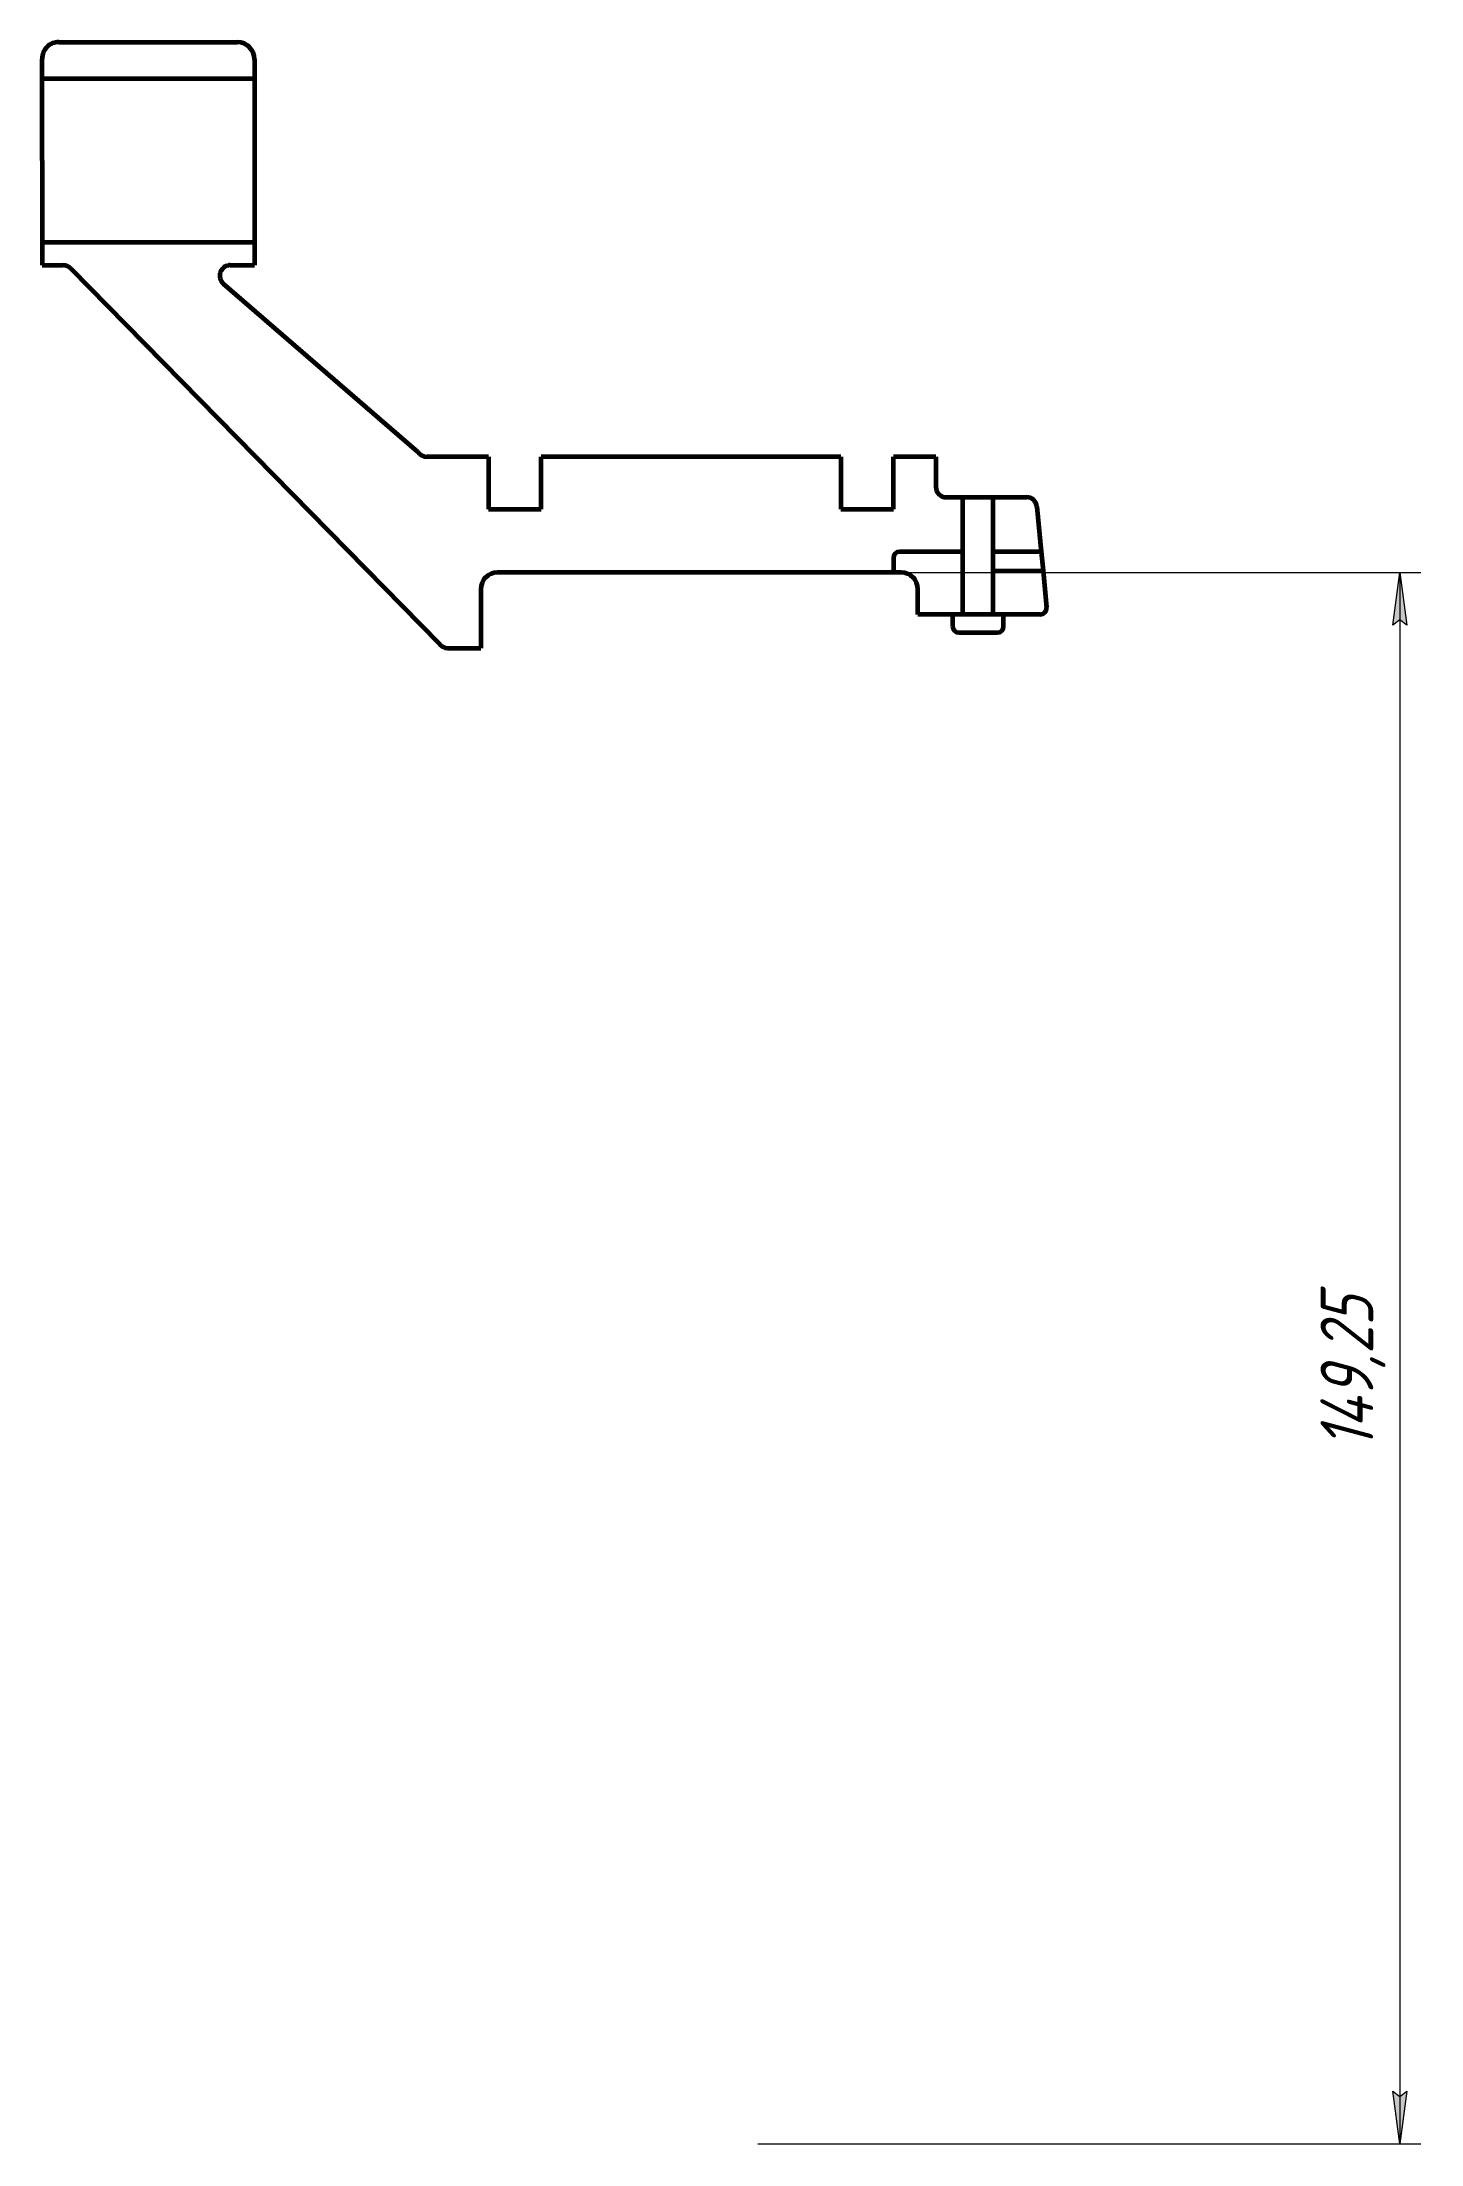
# Model space of a CAD drawing. Header units: millimetres. Extents: x -68 to 63, y 0 to 200.
import ezdxf

# ---------------------------------------------------------------- set-up
doc = ezdxf.new("R2010")
doc.units = ezdxf.units.MM
doc.linetypes.add('K5LT_BASIC', pattern=[0])
doc.linetypes.add('K5LT_THIN', pattern=[0])
doc.styles.add('KDIMTEXTSTYLE', font='GOST_AU.SHX', dxfattribs={"width": 0.96, "oblique": 15, "height": 5})
doc.styles.add('KTEXTSTYLE', font='GOST_AU.SHX', dxfattribs={"width": 0.96, "height": 5})
doc.dimstyles.new('KDIMSTYLE (1.00)', dxfattribs={"dimtxt": 5, "dimasz": 1, "dimexe": 2, "dimexo": 0, "dimgap": 1, "dimtad": 1, "dimtxsty": 'KDIMTEXTSTYLE', "dimsah": 1, "dimcen": 0, "dimdle": 1, "dimadec": 0, "dimazin": 0, "dimtfac": 0.667, "dimtmove": 0, "dimatfit": 3, "dimfxl": 1, "dimtvp": 1, "dimtolj": 1, "dimtzin": 0, "dimarcsym": 0})

# ---------------------------------------------------------------- blocks, each defined once
blk = doc.blocks.new('D0')
for points in [[(61.61, 144.25), (60.95, 149.25), (60.29, 144.25), (60.95, 144.75)], [(60.95, 0), (61.61, 5), (60.95, 4.5), (60.29, 5)]]:
    blk.add_hatch(color=7).paths.add_polyline_path(points)
at = {"color": 7, "linetype": 'K5LT_THIN', "lineweight": 18}
for p, q in [((-9.74, 149.25), (62.95, 149.25)), ((60.29, 144.25), (60.95, 149.25)), ((60.95, 149.25), (61.61, 144.25)), ((60.95, 149.25), (60.95, 0)), ((60.95, 144.75), (60.29, 144.25)), ((61.61, 144.25), (60.95, 144.75)), ((60.95, 0), (60.29, 5)), ((60.29, 5), (60.95, 4.5)), ((60.95, 4.5), (61.61, 5)), ((61.61, 5), (60.95, 0)), ((0, 0), (62.95, 0))]:
    blk.add_line(p, q, dxfattribs=at)
blk.add_wipeout([(59.95, 65.97), (52.81, 65.97), (52.81, 82.58), (59.95, 82.58)])
at = {"color": 7, "insert": (53.42, 65.97), "char_height": 5, "attachment_point": 1, "rotation": 90, "style": 'KTEXTSTYLE'}
blk.add_mtext('\\H3.5;\\W0.965;\\Q15;\\Q15;\\H5.00;149,25', dxfattribs=at)
blk = doc.blocks.new('KDIMARROW_01')
blk.add_hatch(color=0).paths.add_polyline_path([(-5, -0.66), (0, 0), (-5, 0.66), (-4.5, 0)])
at = {"color": 0, "linetype": 'K5LT_THIN', "lineweight": 18}
for p, q in [((-4.5, 0), (-5, 0.66)), ((-5, 0.66), (0, 0)), ((0, 0), (-5, -0.66)), ((-5, -0.66), (-4.5, 0)), ((0, 0), (-1, 0))]:
    blk.add_line(p, q, dxfattribs=at)

msp = doc.modelspace()

# ---------------------------------------------------------------- linework, layer by layer
at = {"color": 150, "linetype": 'K5LT_BASIC', "lineweight": 60, "true_color": 0x0080ff}
for p, q in [((-67.947, 188.359), (-67.947, 198.015)), ((-66.345, 199.615), (-65.523, 199.614)), ((-65.523, 199.614), (-49.388, 199.594)), ((-47.79, 197.994), (-47.79, 179.844)), ((-47.79, 196.128), (-67.947, 196.128)), ((-67.947, 188.359), (-67.947, 178.422)), ((-47.79, 180.591), (-67.947, 180.591)), ((-47.79, 179.844), (-47.79, 178.422)), ((-67.947, 178.422), (-65.943, 178.422)), ((-65.229, 178.122), (-30.26, 142.499)), ((-50.077, 178.422), (-47.79, 178.422)), ((-32.266, 160.695), (-50.731, 176.665)), ((-25.577, 160.23), (-31.42, 160.23)), ((-25.577, 160.23), (-25.577, 157.257)), ((7.895, 160.23), (-20.577, 160.23)), ((-20.577, 155.257), (-20.577, 160.23)), ((7.895, 160.23), (7.895, 155.257)), ((16.898, 160.23), (12.895, 160.23)), ((12.895, 157.257), (12.895, 160.23)), ((16.898, 160.23), (16.898, 157.387)), ((-25.577, 157.257), (-25.577, 155.257)), ((12.895, 155.257), (12.895, 157.257)), ((17.898, 156.387), (19.431, 156.387)), ((19.431, 156.387), (22.324, 156.387)), ((19.431, 156.387), (19.431, 151.204)), ((22.324, 156.387), (25.505, 156.387)), ((22.324, 156.387), (22.324, 151.204)), ((-25.577, 155.257), (-20.577, 155.257)), ((7.895, 155.257), (12.895, 155.257)), ((26.501, 155.481), (26.906, 151.204)), ((12.869, 150.604), (12.869, 149.247)), ((19.431, 151.204), (13.469, 151.204)), ((19.431, 151.204), (19.431, 145.259)), ((26.906, 151.204), (22.324, 151.204)), ((22.324, 151.204), (22.324, 149.398)), ((26.906, 151.204), (27.077, 149.398)), ((12.869, 149.247), (-24.705, 149.247)), ((13.602, 149.247), (12.869, 149.247)), ((22.324, 149.398), (22.324, 145.259)), ((22.324, 149.398), (27.077, 149.398)), ((27.077, 149.398), (27.406, 145.915)), ((-26.305, 147.647), (-26.305, 142.06)), ((15.202, 145.259), (15.202, 147.647)), ((18.484, 145.259), (15.202, 145.259)), ((19.431, 145.259), (18.484, 145.259)), ((18.484, 145.259), (18.484, 144.137)), ((22.324, 145.259), (19.431, 145.259)), ((23.332, 145.259), (22.324, 145.259)), ((26.809, 145.259), (23.332, 145.259)), ((23.332, 144.137), (23.332, 145.259)), ((-29.433, 142.06), (-26.305, 142.06)), ((19.084, 143.537), (22.732, 143.537))]:
    msp.add_line(p, q, dxfattribs=at)
msp.add_lwpolyline([(-67.947, 188.359), (-67.947, 184.019)], dxfattribs=at)
for centre, radius, start, end in [((-66.347, 198.015), 1.6, 89.92913, 180), ((-49.39, 197.994), 1.6, 0, 89.92913), ((-65.943, 177.422), 1, 44.46938, 90), ((-50.077, 177.422), 1, 90, 229.1445), ((-31.42, 161.23), 1, 212.30638, 270), ((17.898, 157.387), 1, 180, 270), ((25.505, 155.387), 1, 5.40805, 90), ((13.469, 150.604), 0.6, 90, 180), ((-24.705, 147.647), 1.6, 90, 180), ((13.602, 147.647), 1.6, 0, 90), ((26.809, 145.859), 0.6, 270, 5.40842), ((19.084, 144.137), 0.6, 180, 270), ((22.732, 144.137), 0.6, 270, 0), ((-29.433, 143.06), 1, 214.13964, 270)]:
    msp.add_arc(centre, radius, start, end, dxfattribs=at)

# ---------------------------------------------------------------- next in the draw order: dimensions: what is measured, and where the dimension line sits
at = {"color": 7}
dim = msp.add_linear_dim(base=(60.95, 149.247), p1=(0, 0), p2=(-9.738, 149.247), angle=90, dimstyle='KDIMSTYLE (1.00)', override={"dimexo": 0, "dimpost": '\\H5.0;\\W0.965;\\Q15;<>', "dimblk1": 'KDIMARROW_01', "dimblk2": 'KDIMARROW_01', "dimse1": 0, "dimse2": 0, "dimclrt": 7, "dimtol": 1, "dimtp": 0, "dimtm": 0, "dimtdec": 5, "dimtolj": 1}, dxfattribs=at)
dim.commit()
dim.dimension.update_dxf_attribs({"geometry": 'D0', "text_midpoint": (60.95, 74.624), "dimtype": 160})

doc.saveas('drawing.dxf')
